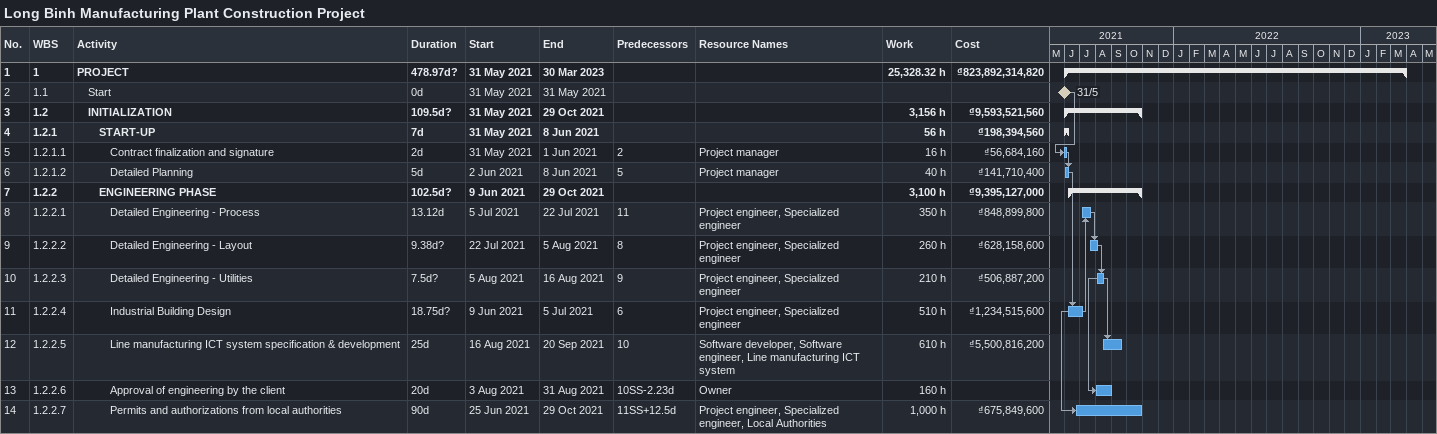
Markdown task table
Long Binh Manufacturing Plant Construction Project

| ID | WBS | Task | Duration | Start | Finish | Predecessors | Resources | Work (h) | Cost (₫) |
|---|---|---|---|---|---|---|---|---|---|
| 1 | 1 | **PROJECT** | 478.97d? | 2021-05-31 | 2023-03-30 |  |  | 25328.32 | 823892314820 |
| 2 | 1.1 | Start | 0d | 2021-05-31 | 2021-05-31 |  |  |  |  |
| 3 | 1.2 | **INITIALIZATION** | 109.5d? | 2021-05-31 | 2021-10-29 |  |  | 3156 | 9593521560 |
| 4 | 1.2.1 | **START-UP** | 7d | 2021-05-31 | 2021-06-08 |  |  | 56 | 198394560 |
| 5 | 1.2.1.1 | Contract finalization and signature | 2d | 2021-05-31 | 2021-06-01 | 2 | Project manager | 16 | 56684160 |
| 6 | 1.2.1.2 | Detailed Planning | 5d | 2021-06-02 | 2021-06-08 | 5 | Project manager | 40 | 141710400 |
| 7 | 1.2.2 | **ENGINEERING PHASE** | 102.5d? | 2021-06-09 | 2021-10-29 |  |  | 3100 | 9395127000 |
| 8 | 1.2.2.1 | Detailed Engineering - Process | 13.12d | 2021-07-05 | 2021-07-22 | 11 | Project engineer, Specialized engineer | 350 | 848899800 |
| 9 | 1.2.2.2 | Detailed Engineering - Layout | 9.38d? | 2021-07-22 | 2021-08-05 | 8 | Project engineer, Specialized engineer | 260 | 628158600 |
| 10 | 1.2.2.3 | Detailed Engineering - Utilities | 7.5d? | 2021-08-05 | 2021-08-16 | 9 | Project engineer, Specialized engineer | 210 | 506887200 |
| 11 | 1.2.2.4 | Industrial Building Design | 18.75d? | 2021-06-09 | 2021-07-05 | 6 | Project engineer, Specialized engineer | 510 | 1234515600 |
| 12 | 1.2.2.5 | Line manufacturing ICT system specification & development | 25d | 2021-08-16 | 2021-09-20 | 10 | Software developer, Software engineer, Line manufacturing ICT system | 610 | 5500816200 |
| 13 | 1.2.2.6 | Approval of engineering by the client | 20d | 2021-08-03 | 2021-08-31 | 10SS-2.23d | Owner | 160 |  |
| 14 | 1.2.2.7 | Permits and authorizations from local authorities | 90d | 2021-06-25 | 2021-10-29 | 11SS+12.5d | Project engineer, Specialized engineer, Local Authorities | 1000 | 675849600 |
